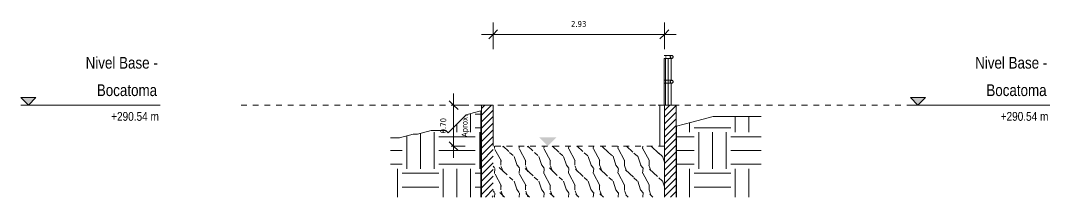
# Model space of a CAD drawing. Header units: metres. Extents: x 118 to 503, y -395 to 55.
# Drawn here: x 403.68 to 421.58, y 3.15 to 6.16 of the extents above; entities that cross this region are included whole.
import ezdxf

# ---------------------------------------------------------------- set-up
doc = ezdxf.new("R2010")
doc.units = ezdxf.units.M
doc.linetypes.add('Basculante', pattern=[0.00396875, 0.00238125, -0.0015875])
doc.linetypes.add('Centre', pattern=[0.03175, 0.00635, -0.004749999999999999, 0.0159, -0.004749999999999999])
for name, color, linetype, lineweight in [('A-ANNO-DIMS', 7, 'Continuous', 9), ('A-ANNO-DIMS-100', 7, 'Continuous', 9), ('A-DETL-GENF', 7, 'Continuous', 9), ('A-DETL-THIN', 7, 'Continuous', 9), ('A-FLOR-HRAL', 7, 'Continuous', 9), ('A-FLOR-LEVL', 7, 'Continuous', 9), ('A-WALL', 7, 'Continuous', 9), ('C-TOPO-PATT', 7, 'Continuous', 9)]:
    doc.layers.add(name, color=color, linetype=linetype, lineweight=lineweight)
doc.layers.add('C-TOPO', color=7, linetype='Continuous', lineweight=9, true_color=0x7f7f7f)
doc.styles.add('Saira Condensed', font='SairaCondensed-Regular.ttf', dxfattribs={"height": 0.1999999999999998})
doc.styles.add('Saira Condensed_1', font='SairaCondensed-Regular.ttf', dxfattribs={"height": 0.1499999999999999})
doc.styles.add('Tahoma_2', font='tahoma.ttf', dxfattribs={"height": 0.1})
doc.dimstyles.new('R_Tahoma_1_0', dxfattribs={"dimscale": 0.3048, "dimtxt": 0.1044020834045546, "dimasz": 0.4921259842519685, "dimexe": 0.6561679790026247, "dimexo": 0.4921259842519684, "dimgap": 0.3280839895013123, "dimtad": 1, "dimrnd": 0.01, "dimzin": 0, "dimdsep": 46, "dimtxsty": 'Tahoma_2', "dimblk1": 'OBLIQUE', "dimblk2": 'OBLIQUE', "dimsah": 1, "dimcen": 0.09, "dimdle": 0.6561679790026247, "dimazin": 2, "dimtfac": 1, "dimtdec": 4, "dimtix": 1, "dimtmove": 0, "dimatfit": 3, "dimfxl": 1, "dimtvp": 1, "dimtolj": 1, "dimtzin": 0, "dimarcsym": 2})
pattern_1 = [(45, (413.335876351078, 4.959), (-0.05656854249492381, 0.05656854249492381), [])]
pattern_2 = [(0, (413.335876351078, 4.959), (0.625, 0.625), [0.625, -0.625]), (0, (413.335876351078, 5.193), (0.625, 0.625), [0.625, -0.625]), (0, (413.335876351078, 5.428), (0.625, 0.625), [0.625, -0.625]), (90, (413.413876351078, 5.506), (-0.625, 0.625), [0.625, -0.625]), (90, (413.647876351078, 5.506), (-0.625, 0.625), [0.625, -0.625]), (90, (413.882876351078, 5.506), (-0.625, 0.625), [0.625, -0.625])]

# ---------------------------------------------------------------- blocks, each defined once
blk = doc.blocks.new('Railing - 2_-1813605-Sección 03')
at = {"layer": 'A-FLOR-HRAL'}
for p, q in [((16.09047283935942, 5.521343297624652), (16.09047283935942, 4.721343297624648)), ((16.09047283935942, 5.521343297624647), (16.09049977252575, 5.521343297624647)), ((16.09049977252575, 5.521343297624647), (16.14047283935938, 5.521343297624647)), ((16.14047283935931, 5.146097876263819), (16.14047283935931, 5.521343297624652)), ((16.14047283935931, 4.721343297624648), (16.14047283935931, 5.096588718985494))]:
    blk.add_line(p, q, dxfattribs=at)
blk = doc.blocks.new('Railing - 2_-V78-Sección 03')
at = {"layer": 'A-FLOR-HRAL'}
for p, q in [((16.04650964628015, 5.521343297624652), (16.04650964628015, 4.721343297624648)), ((16.04650964628015, 5.521343297624647), (16.04651542355096, 5.521343297624647)), ((16.04651542355096, 5.521343297624647), (16.07204707549711, 5.521343297624647)), ((16.07370051031431, 5.521343297624647), (16.09105634316836, 5.521343297624647))]:
    blk.add_line(p, q, dxfattribs=at)
blk = doc.blocks.new('Railing - 2_-V79-Sección 03')
at = {"layer": 'A-FLOR-HRAL'}
for p, q in [((16.02501247760447, 5.521343297624652), (16.02501247760447, 4.721343297624648)), ((16.02501247760447, 5.521343297624647), (16.02501825487532, 5.521343297624647)), ((16.02501825487532, 5.521343297624647), (16.04548956821893, 5.521343297624647))]:
    blk.add_line(p, q, dxfattribs=at)
blk = doc.blocks.new('Railing - Railing-1813700-Sección 03')
at = {"layer": 'A-FLOR-HRAL'}
for p, q in [((16.073617669051, 5.571343297624655), (16.02295019586737, 5.571343297624655)), ((16.15112400705641, 5.571343297624655), (16.07361766905093, 5.571343297624655)), ((16.02295019586737, 5.521343297624657), (16.02501825487529, 5.521343297624657)), ((16.0252113726072, 5.521343297624657), (16.073617669051, 5.521343297624657)), ((16.07361766905093, 5.521343297624649), (16.09049977252568, 5.521343297624649)), ((16.09071617847115, 5.521343297624649), (16.15112400705641, 5.521343297624649)), ((16.02501825487529, 5.146343297624652), (16.02295019586737, 5.146343297624652)), ((16.02295019586737, 5.096343297624655), (16.02501825487529, 5.096343297624655)), ((16.073617669051, 5.146343297624652), (16.0252113726072, 5.146343297624652)), ((16.0252113726072, 5.096343297624655), (16.073617669051, 5.096343297624655)), ((16.09049977252568, 5.146343297624652), (16.07361766905093, 5.146343297624652)), ((16.07361766905093, 5.096343297624655), (16.09049977252568, 5.096343297624655)), ((16.15112400705641, 5.146343297624652), (16.09071617847115, 5.146343297624652)), ((16.09071617847115, 5.096343297624655), (16.15112400705641, 5.096343297624655))]:
    blk.add_line(p, q, dxfattribs=at)
at = {"layer": 'A-FLOR-HRAL', "flags": 128}
for points in [[(16.17615096926982, 5.546343297624649), (16.17542373123257, 5.552326189231838), (16.1732842815521, 5.557961376925743), (16.16985695726728, 5.562921364080668), (16.16534094200773, 5.56691789427199), (16.15999869016517, 5.569718703691784), (16.15414067399857, 5.5711610194771), (16.14810734011436, 5.5711610194771), (16.1422493239478, 5.569718703691784), (16.13690707210526, 5.56691789427199), (16.13239105684575, 5.562921364080668), (16.12896373256087, 5.557961376925743), (16.12682428288046, 5.552326189231838), (16.12609704484307, 5.546343297624649)], [(16.12609704484307, 5.546343297624649), (16.12682428288046, 5.540360406017459), (16.12896373256087, 5.534725218323555), (16.13239105684575, 5.529765231168629), (16.13690707210526, 5.525768700977308), (16.1422493239478, 5.522967891557514), (16.14810734011436, 5.521525575772197), (16.15414067399857, 5.521525575772197), (16.15999869016517, 5.522967891557514), (16.16534094200773, 5.525768700977308), (16.16985695726728, 5.529765231168629), (16.1732842815521, 5.534725218323555), (16.17542373123257, 5.540360406017459), (16.17615096926982, 5.546343297624649)], [(16.17615096926982, 5.121343297624649), (16.17542373123257, 5.127326189231838), (16.1732842815521, 5.132961376925743), (16.16985695726728, 5.137921364080668), (16.16534094200773, 5.14191789427199), (16.15999869016517, 5.144718703691784), (16.15414067399857, 5.1461610194771), (16.14810734011436, 5.1461610194771), (16.1422493239478, 5.144718703691784), (16.13690707210526, 5.14191789427199), (16.13239105684575, 5.137921364080668), (16.12896373256087, 5.132961376925743), (16.12682428288046, 5.127326189231838), (16.12609704484307, 5.121343297624649)], [(16.12609704484307, 5.121343297624649), (16.12682428288046, 5.11536040601746), (16.12896373256087, 5.109725218323555), (16.13239105684575, 5.10476523116863), (16.13690707210526, 5.100768700977308), (16.1422493239478, 5.097967891557514), (16.14810734011436, 5.096525575772198), (16.15414067399857, 5.096525575772198), (16.15999869016517, 5.097967891557514), (16.16534094200773, 5.100768700977308), (16.16985695726728, 5.10476523116863), (16.1732842815521, 5.109725218323555), (16.17542373123257, 5.11536040601746), (16.17615096926982, 5.121343297624649)]]:
    blk.add_lwpolyline(points, dxfattribs=at)
at = {"layer": 'A-FLOR-HRAL'}
for points in [[(16.04948157326964, 5.552813773752203), (16.04891722825763, 5.550706489196046), (16.04863014959596, 5.548524959189639), (16.04863014400047, 5.54634329762465)], [(16.05608151807372, 5.564152795516541), (16.05603712090948, 5.564109018753126), (16.05599288798154, 5.564065075579587), (16.05594882064272, 5.564020967154287)], [(16.06715316625314, 5.570485082040186), (16.06639680377087, 5.570282200689264), (16.0656497948075, 5.570044227047589), (16.0649154823645, 5.569772101203859)], [(16.07361766905097, 5.571343297624649), (16.07144005389261, 5.571342917532965), (16.06926277744632, 5.57105051413242), (16.06715787956878, 5.570486345820125)], [(16.04863014400043, 5.54634329762465), (16.048630149596, 5.544161636059661), (16.04892217874027, 5.541980777511459), (16.04948665361098, 5.539873263628608)], [(16.06525417932646, 5.522789579980812), (16.06587873924426, 5.522568180843768), (16.06651208016845, 5.522371403543967), (16.06715214859945, 5.522199801519842)], [(16.06715686267469, 5.522198538166419), (16.06926210002228, 5.521634560750145), (16.07144005389264, 5.521342917532968), (16.073617669051, 5.521343297624649)], [(16.04948157326964, 5.127813773752203), (16.04891722825763, 5.125706489196047), (16.04863014959596, 5.12352495918964), (16.04863014400047, 5.12134329762465)], [(16.04863014400043, 5.12134329762465), (16.048630149596, 5.119161636059659), (16.04892217874027, 5.116980777511459), (16.04948665361098, 5.114873263628607)], [(16.06485741187539, 5.097933984792511), (16.06560999546379, 5.097652908890396), (16.06637612757798, 5.097407852365024), (16.06715214859945, 5.097199801519841)], [(16.06715316625314, 5.145485082040188), (16.06639252592701, 5.145281053230523), (16.06564134522242, 5.145041534056781), (16.06490302418453, 5.144767480648937)], [(16.06715686267469, 5.09719853816642), (16.06926210002228, 5.096634560750143), (16.07144005389264, 5.096342917532967), (16.073617669051, 5.096343297624649)], [(16.07361766905097, 5.14634329762465), (16.07144005389261, 5.146342917532966), (16.06926277744632, 5.146050514132421), (16.06715787956878, 5.145486345820126)]]:
    blk.add_open_spline(points, degree=3, dxfattribs=at)
for name in ['Railing - 2_-V79-Sección 03', 'Railing - 2_-V78-Sección 03', 'Railing - 2_-1813605-Sección 03']:
    blk.add_blockref(name, (0, 0))
blk = doc.blocks.new('Level - Con_Triangulo-1145791-Sección 02')
at = {"layer": 'A-FLOR-LEVL', "true_color": 0xe2e2e2}
blk.add_hatch(color=254, dxfattribs=at).paths.add_polyline_path([(66.27952814295234, 4.849988516338855), (66.15088292423813, 4.721343297624648), (66.02223770552393, 4.849988516338856)])
at = {"layer": 'A-FLOR-LEVL', "color": 253, "true_color": 0xaaaaaa}
for p, q in [((66.27952814295234, 4.849988516338855), (66.02223770552393, 4.849988516338856)), ((66.02223770552393, 4.849988516338856), (66.15088292423813, 4.721343297624648)), ((66.15088292423813, 4.721343297624648), (66.27952814295234, 4.849988516338855)), ((66.02223770552393, 4.721343297624648), (68.40666648254815, 4.721343297624648))]:
    blk.add_line(p, q, dxfattribs=at)
blk = doc.blocks.new('Level - Con_Triangulo-1145791-Sección 03')
at = {"layer": 'A-FLOR-LEVL', "true_color": 0xe2e2e2}
blk.add_hatch(color=254, dxfattribs=at).paths.add_polyline_path([(20.49690930970705, 4.849988516338855), (20.36826409099285, 4.721343297624648), (20.23961887227864, 4.849988516338856)])
at = {"layer": 'A-FLOR-LEVL', "color": 253, "true_color": 0xaaaaaa}
for p, q in [((20.49690930970705, 4.849988516338855), (20.23961887227864, 4.849988516338856)), ((20.23961887227864, 4.849988516338856), (20.36826409099285, 4.721343297624648)), ((20.36826409099285, 4.721343297624648), (20.49690930970705, 4.849988516338855)), ((20.23961887227864, 4.721343297624648), (22.62404764930286, 4.721343297624648))]:
    blk.add_line(p, q, dxfattribs=at)
blk = doc.blocks.new('DIMBLOCK30-Sección 03')
at = {"layer": 'A-ANNO-DIMS-100'}
for p, q in [((411.7695337557892, 5.932585422414657), (411.7695337557892, 6.132585422414658)), ((414.6998655470678, 5.932585422414657), (414.6998655470678, 6.132585422414658)), ((414.8998655470678, 5.932585422414657), (411.5695337557891, 5.932585422414657)), ((411.7695337557892, 5.932585422414657), (411.7695337557892, 5.679002976454164)), ((414.6998655470678, 5.932585422414657), (414.6998655470678, 5.679002976454164))]:
    blk.add_line(p, q, dxfattribs=at)
at = {"layer": 'A-ANNO-DIMS-100', "lineweight": 18}
for p, q in [((411.7695337557892, 5.932585422414657), (411.6945337557892, 5.857585422414657)), ((411.7695337557892, 5.932585422414657), (411.8445337557891, 6.007585422414658)), ((414.6998655470678, 5.932585422414657), (414.6248655470678, 5.857585422414657)), ((414.6998655470678, 5.932585422414657), (414.7748655470678, 6.007585422414658))]:
    blk.add_line(p, q, dxfattribs=at)
at = {"layer": 'A-ANNO-DIMS-100', "color": 0, "insert": (413.102125577264, 6.160757413174617), "char_height": 0.1, "width": 0.318177777994833, "attachment_point": 1, "line_spacing_factor": 0.9943055562338531, "style": 'Tahoma_2'}
blk.add_mtext('2.93', dxfattribs=at)
blk = doc.blocks.new('_Oblique')
at = {"color": 0, "linetype": 'ByBlock', "lineweight": -2}
blk.add_line((-0.5, -0.5), (0.5, 0.5), dxfattribs=at)
blk = doc.blocks.new('DIMBLOCK31-Sección 03')
at = {"layer": 'A-ANNO-DIMS-100'}
for p, q in [((411.0919959043908, 4.921343297624648), (411.0919959043908, 3.818753225343148)), ((411.0919959043909, 4.721343297624648), (411.0480619215689, 4.721343297624648)), ((411.0919959043909, 4.721343297624648), (411.2919959043908, 4.721343297624648)), ((411.0919959043909, 4.018753225343148), (411.0480619215688, 4.018753225343148)), ((411.0919959043909, 4.018753225343148), (411.2919959043909, 4.018753225343148))]:
    blk.add_line(p, q, dxfattribs=at)
at = {"layer": 'A-ANNO-DIMS-100', "lineweight": 18}
for p, q in [((411.0919959043908, 4.721343297624648), (411.0169959043909, 4.796343297624648)), ((411.0919959043908, 4.721343297624648), (411.1669959043908, 4.646343297624647)), ((411.0919959043908, 4.018753225343148), (411.0169959043909, 4.093753225343148)), ((411.0919959043908, 4.018753225343148), (411.1669959043908, 3.943753225343148))]:
    blk.add_line(p, q, dxfattribs=at)
at = {"layer": 'A-ANNO-DIMS-100', "color": 0, "char_height": 0.1, "attachment_point": 1, "rotation": 90, "line_spacing_factor": 0.9943055562338531, "style": 'Tahoma_2'}
for s, insert, width in [('0.70', (410.8638239136309, 4.237474187319385), 0.318177777994833), ('Aprox.', (411.2295415063365, 4.173672914127712), 0.4713008336548464)]:
    blk.add_mtext(s, dxfattribs=dict(at, insert=insert, width=width))

msp = doc.modelspace()

# ---------------------------------------------------------------- hatches: boundary and pattern name
at = {"layer": 'A-DETL-GENF', "true_color": 0xc0c0c0}
h = msp.add_hatch(dxfattribs=at)
h.set_pattern_fill('FP_904', color=9, style=0, pattern_type=2)
h.set_pattern_definition(pattern_2)
h.paths.add_polyline_path([(411.5602291282261, 3.146010508743341), (411.5602291282261, 4.623591230176181), (411.3062007408033, 4.555524528911674), (410.9978965273517, 4.247220315460081), (410.9589208747344, 4.286195968077467), (410.7059738747343, 4.286195968077467), (410.4719493655409, 4.22348928983002), (410.400844365541, 4.22348928983002), (410.164549128226, 4.160174171816139), (410.0101464156561, 4.160174171816139), (410.0101464156561, 3.146010508743341), (411.3544697656787, 3.146010508743341)])
h = msp.add_hatch(dxfattribs=at)
h.set_pattern_fill('FP_904', color=9, style=0, pattern_type=2)
h.set_pattern_definition(pattern_2)
h.paths.add_polyline_path([(415.209695324661, 3.146010508743341), (416.3554389057826, 3.146010508743341), (416.3554389057826, 4.524652183892465), (415.5338038730524, 4.524652183892465), (414.9104832878072, 4.357633936450307), (414.9104832878072, 3.146010508743341), (415.0130578215282, 3.146010508743341)])
at = {"layer": 'A-DETL-GENF'}
msp.add_hatch(color=256, dxfattribs=at).paths.add_polyline_path([(412.7047295220078, 4.018753582922858), (412.8563452367094, 4.170369297624524), (412.553113807306, 4.170369297624533)])
at = {"layer": 'A-WALL', "true_color": 0x808080}
h = msp.add_hatch(dxfattribs=at)
h.set_pattern_fill('FP_902', color=8, style=0, pattern_type=2)
h.set_pattern_definition(pattern_1)
h.paths.add_polyline_path([(411.7695337557891, 3.146010508743341), (411.7695337557891, 4.721343297624645), (411.5694172142159, 4.721343297624645), (411.5694172142159, 3.146010508743341)])
h = msp.add_hatch(dxfattribs=at)
h.set_pattern_fill('FP_902', color=8, style=0, pattern_type=2)
h.set_pattern_definition(pattern_1)
h.paths.add_polyline_path([(414.769115783251, 3.146010508743341), (414.9000812447748, 3.146010508743341), (414.9000812447747, 4.721343297624645), (414.6998655470677, 4.721343297624645), (414.6998655470677, 3.146010508743341)])
at = {"layer": 'C-TOPO-PATT', "true_color": 0xc0c0c0}
h = msp.add_hatch(dxfattribs=at)
h.set_pattern_fill('FP_903', color=9, style=0, pattern_type=2)
h.set_pattern_definition([(108.435, (413.445876351078, 4.959), (-0.4231672655939667, 0.8463231544922574), [0.16058, -1.178]), (139.399, (413.394876351078, 5.111000000000001), (-2.539225276489497, 2.116002553220775), [0.07802999999999997, -3.822999999999999]), (136.848, (413.758876351078, 5.162000000000001), (-6.347805067664466, 5.92454487087686), [0.1856099999999999, -9.094999999999997]), (109.983, (413.622876351078, 5.289), (-1.269368412067386, 3.385001574142252), [0.09906, -4.853999999999999]), (90, (413.589876351078, 4.959), (-0.42316, 0.42316), [0.08463, -0.33853]), (118.443, (413.589876351078, 5.044), (2.9621949396614, -5.501194905604089), [0.231, -11.319]), (84.28900000000002, (413.479876351078, 5.247000000000001), (-0.4232263139361359, -3.80878940600449), [0.08506, -4.168]), (129.806, (413.4878763510781, 5.331), (1.69265314825589, -2.115783966311169), [0.0661, -3.239])])
h.paths.add_polyline_path([(414.6998655470677, 3.146010508743341), (414.6998655470677, 4.018753225343143), (411.7695337557891, 4.018753225343143), (411.7695337557891, 3.146010508743341), (413.1827926607193, 3.146010508743341)])

# ---------------------------------------------------------------- linework, layer by layer
at = {"layer": 'A-DETL-THIN'}
for p, q in [((411.3062007408033, 4.555524528911672), (410.9978965273518, 4.247220315460081)), ((411.4471496033013, 4.593291662792076), (411.3062007408033, 4.555524528911675)), ((411.5602291282261, 4.623591230176171), (411.4471496033013, 4.593291662792076)), ((411.5602291282261, 3.146010508743336), (411.5602291282261, 4.623591230176171)), ((415.5338038730524, 4.524652183892465), (415.1727069917817, 4.427896566166564)), ((415.7105458730524, 4.524652183892465), (415.5338038730524, 4.524652183892466)), ((415.9407988730525, 4.524652183892465), (415.7105458730524, 4.524652183892465)), ((416.1763438730524, 4.524652183892464), (415.9407988730525, 4.524652183892465)), ((416.3554389057826, 4.524652183892464), (416.1763438730524, 4.524652183892464)), ((415.1727069917817, 4.427896566166564), (414.9104832878072, 4.357633936450306)), ((414.9104832878072, 4.357633936450306), (414.9104832878072, 3.146010508743338)), ((410.164549128226, 4.160174171816139), (410.0101464156561, 4.16017417181614)), ((410.400844365541, 4.223489289830018), (410.164549128226, 4.160174171816139)), ((410.471949365541, 4.223489289830018), (410.400844365541, 4.223489289830018)), ((410.7059738747344, 4.286195968077461), (410.471949365541, 4.223489289830018)), ((410.7793498747344, 4.286195968077461), (410.7059738747344, 4.286195968077461)), ((410.9589208747344, 4.286195968077461), (410.7793498747344, 4.286195968077461)), ((410.9978965273518, 4.247220315460079), (410.9589208747344, 4.286195968077461))]:
    msp.add_line(p, q, dxfattribs=at)
at = {"layer": 'A-FLOR-LEVL', "color": 253, "linetype": 'Centre', "true_color": 0xaaaaaa}
msp.add_line((407.4513554036412, 4.721343297624648), (418.9134952233567, 4.721343297624648), dxfattribs=at)
at = {"layer": 'A-WALL'}
for p, q in [((411.5694172142159, 4.721343297624648), (411.472021424029, 4.721343297624648)), ((414.622556394876, 4.721343297624648), (414.5970026849029, 4.721343297624648)), ((414.622556394876, 4.721343297624648), (414.622556394876, 4.018753225343144)), ((414.6998655470678, 4.721343297624648), (414.6225597019894, 4.721343297624648))]:
    msp.add_line(p, q, dxfattribs=at)
at = {"layer": 'A-WALL', "lineweight": 18}
for p, q in [((411.7695337557892, 4.721343297624648), (411.5694172142159, 4.721343297624648)), ((411.5694172142159, 4.721343297624648), (411.5694172142159, 3.146010508743336)), ((411.7695337557892, 4.018753246307375), (411.7695337557892, 4.721343297624648)), ((414.9000812447748, 4.721343297624648), (414.6998655470678, 4.721343297624648)), ((414.6998655470678, 4.721343297624648), (414.6998655470678, 3.146010508743336)), ((414.9000812447748, 3.146010508743336), (414.9000812447748, 4.721343297624648))]:
    msp.add_line(p, q, dxfattribs=at)
at = {"layer": 'C-TOPO', "color": 7, "linetype": 'Basculante'}
for p, q in [((414.6998655470678, 4.018753225343148), (411.7695337557892, 4.018753225343148)), ((414.6998655470678, 3.146010508743336), (414.6998655470678, 4.018753225343148))]:
    msp.add_line(p, q, dxfattribs=at)

# ---------------------------------------------------------------- block references
at = {"layer": 'A-FLOR-HRAL'}
msp.add_blockref('Railing - Railing-1813700-Sección 03', (398.673876351078, 0), dxfattribs=at)
at = {"layer": 'A-FLOR-LEVL', "color": 253, "true_color": 0xaaaaaa}
for name, p in [('Level - Con_Triangulo-1145791-Sección 02', (337.6600320614192, 0)), ('Level - Con_Triangulo-1145791-Sección 03', (398.673876351078, 0))]:
    msp.add_blockref(name, p, dxfattribs=at)

# ---------------------------------------------------------------- texts
at = {"layer": 'A-FLOR-LEVL', "color": 9, "true_color": 0xb7b7b7, "char_height": 0.1999999999999998, "width": 1.507172499999998, "attachment_point": 1, "style": 'Saira Condensed', "bg_fill": 3, "box_fill_scale": 1.25, "bg_fill_color": 256, "bg_fill_true_color": 13158600, "bg_fill_transparency": 0}
for insert in [(404.7908486984012, 5.545719109955481), (420.0220741548148, 5.545719109955481)]:
    msp.add_mtext('Nivel Base -', dxfattribs=dict(at, insert=insert))

# ---------------------------------------------------------------- dimensions: what is measured, and where the dimension line sits
at = {"layer": 'A-ANNO-DIMS'}
dim = msp.add_linear_dim(base=(411.7695337557892, 5.932585422414657), p1=(414.6998655470678, 5.529002976454165), p2=(411.7695337557892, 5.529002976454165), dimstyle='R_Tahoma_1_0', override={"dimpost": '<>', "dimfxl": 2.930331791278661}, dxfattribs=at)
dim.commit()
dim.dimension.update_dxf_attribs({"geometry": 'DIMBLOCK30-Sección 03', "text_midpoint": (413.2346996514285, 6.08466735626217)})
dim = msp.add_linear_dim(base=(411.0919959043911, 4.01875322534315), p1=(411.1980619215689, 4.721343297624648), p2=(411.1980619215689, 4.018753225343148), angle=89.99999999999991, text='<>\\XAprox.', dimstyle='R_Tahoma_1_0', override={"dimpost": '<>', "dimfxl": 0.7025900722814997}, dxfattribs=at)
dim.commit()
dim.dimension.update_dxf_attribs({"geometry": 'DIMBLOCK31-Sección 03', "text_midpoint": (411.091995904391, 4.370048261483783)})

# ---------------------------------------------------------------- next in the draw order: texts
at = {"layer": 'A-FLOR-LEVL', "color": 9, "true_color": 0xb7b7b7, "attachment_point": 1, "bg_fill": 3, "box_fill_scale": 1.25, "bg_fill_color": 256, "bg_fill_true_color": 13158600, "bg_fill_transparency": 0}
for s, insert, char_height, width, style in [('Bocatoma', (404.9826716150679, 5.076083693288815), 0.1999999999999998, 1.274683124999999, 'Saira Condensed'), ('Bocatoma', (420.2138970714815, 5.076083693288815), 0.1999999999999998, 1.274683124999999, 'Saira Condensed'), ('+290.54 m', (405.2278486984013, 4.603060483762922), 0.1499999999999999, 0.978058749999999, 'Saira Condensed_1'), ('+290.54 m', (420.4590741548149, 4.603060483762922), 0.1499999999999999, 0.978058749999999, 'Saira Condensed_1')]:
    msp.add_mtext(s, dxfattribs=dict(at, insert=insert, char_height=char_height, width=width, style=style))

doc.saveas('drawing.dxf')
